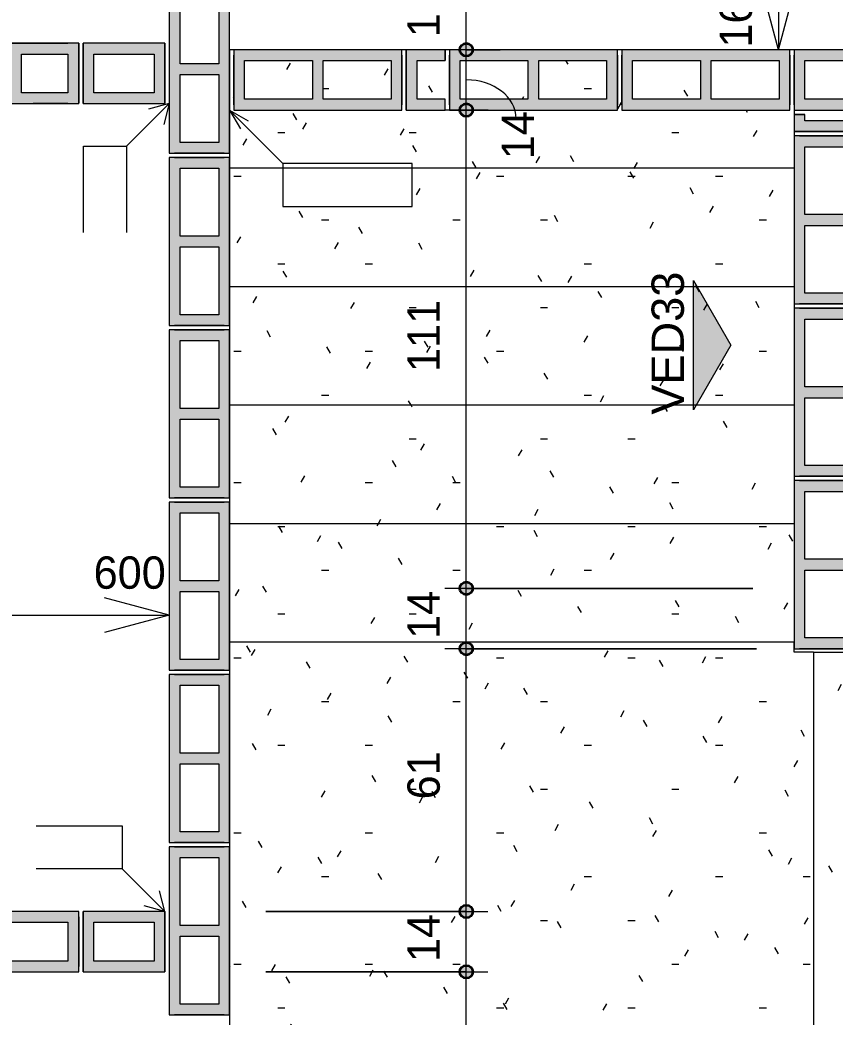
# Model space of a CAD drawing. Header units: centimetres. Extents: x 170 to 13828, y -2277 to 8860.
# Drawn here: x 12482.5 to 12671.6, y -520.3 to -288.8 of the extents above; entities that cross this region are included whole.
import ezdxf

# ---------------------------------------------------------------- set-up
doc = ezdxf.new("R2010")
doc.units = ezdxf.units.CM
doc.linetypes.add('Projeção', pattern=[0.396875, 0.238125, -0.15875])
for name, color, linetype, lineweight, true_color in [('A-ANNO-DIMS-1', 1, 'Continuous', 9, 0xff0000), ('A-DETL-1', 1, 'Continuous', 9, 0xff0000), ('G-ANNO-SYMB-1', 251, 'Continuous', 9, 0x646464), ('S-BEAM-3', 9, 'Continuous', 9, 0xc0c0c0), ('S-BEAM-5', 6, 'Continuous', 9, 0xff00ff), ('S-BEAM-8', 142, 'Continuous', 9, 0x0080c0), ('S-BEAM-9', 1, 'Continuous', 9, 0xff0000)]:
    doc.layers.add(name, color=color, linetype=linetype, lineweight=lineweight, true_color=true_color)
for name, color, linetype, lineweight in [('A-ANNO-DIMS-50', 7, 'Continuous', 9), ('A-DETL-GENF', 7, 'Continuous', 9), ('A-DETL-THIN', 7, 'Continuous', 9), ('G-ANNO-SYMB', 7, 'Continuous', 9), ('S-BEAM', 7, 'Continuous', 9), ('S-BEAM-2', 7, 'Continuous', 13), ('S-STRS', 7, 'Continuous', 9), ('S-STRS-1', 7, 'Projeção', 9)]:
    doc.layers.add(name, color=color, linetype=linetype, lineweight=lineweight)
doc.styles.add('Arial_2', font='arial.ttf', dxfattribs={"height": 7.5})
doc.styles.add('Bahnschrift_13', font='', dxfattribs={"height": 7.5})
doc.styles.get('Bahnschrift_13').set_extended_font_data('Bahnschrift')
doc.dimstyles.new('COTA_ACUMULADA', dxfattribs={"dimscale": 30.48, "dimtxt": 8.33133, "dimasz": 0.049213, "dimexe": 0, "dimexo": 0.0625, "dimgap": 0.131234, "dimtad": 0, "dimjust": 2, "dimdec": 0, "dimzin": 0, "dimdsep": 46, "dimtxsty": 'Bahnschrift_13', "dimblk1": 'NONE', "dimblk2": 'OPEN30', "dimsah": 1, "dimcen": 0.09, "dimse1": 1, "dimsd1": 1, "dimazin": 0, "dimtfac": 1, "dimtdec": 4, "dimtix": 1, "dimtmove": 2, "dimatfit": 3, "dimfxl": 0, "dimfxlon": 1, "dimtvp": 1, "dimtolj": 1, "dimtzin": 0, "dimarcsym": 2})
doc.dimstyles.new('COTA_LINEAR', dxfattribs={"dimscale": 30.48, "dimtxt": 8.33133, "dimasz": 0.393701, "dimexe": 0.164042, "dimexo": 0.328084, "dimgap": 0.131234, "dimtad": 1, "dimdec": 0, "dimzin": 0, "dimdsep": 46, "dimtxsty": 'Bahnschrift_13', "dimblk1": 'DOTSMALL', "dimblk2": 'DOTSMALL', "dimsah": 1, "dimcen": 0.09, "dimdle": 0.164042, "dimazin": 0, "dimtfac": 1, "dimtdec": 4, "dimtix": 1, "dimtmove": 0, "dimatfit": 3, "dimfxl": 1, "dimtvp": 1, "dimtolj": 1, "dimtzin": 0, "dimarcsym": 2})
doc.dimstyles.new('COTA_LINEAR_2', dxfattribs={"dimscale": 30.48, "dimtxt": 8.33133, "dimasz": 0.393701, "dimexe": 0.164042, "dimexo": 0.328084, "dimgap": 0.131234, "dimtad": 1, "dimdec": 0, "dimzin": 0, "dimdsep": 46, "dimtxsty": 'Bahnschrift_13', "dimblk1": 'DOTSMALL', "dimblk2": 'DOTSMALL', "dimsah": 1, "dimcen": 0.09, "dimdle": 0.164042, "dimazin": 0, "dimtfac": 1, "dimtdec": 4, "dimtix": 1, "dimtmove": 1, "dimatfit": 3, "dimfxl": 1, "dimtvp": 1, "dimtolj": 1, "dimtzin": 0, "dimarcsym": 2})
pattern_1 = [(0, (12430.514, 0), (40.64, 10.16), [1.676, -28.804, 1.676, -28.804, -162.56]), (0, (12430.514, 0), (40.64, 10.16), [-60.96, 1.676, -59.284, 1.676, -28.804, -71.12]), (0, (12430.514, 0), (40.64, 10.16), [-152.4, 1.676, -18.644, 1.676, -49.124]), (120, (12445.754, 5.08), (-29.11882, 30.11527), [1.676, -28.804, 1.676, -28.804, -162.56]), (120, (12445.754, 5.08), (-29.11882, 30.11527), [-60.96, 1.676, -59.284, 1.676, -28.804, -71.12]), (120, (12445.754, 5.08), (-29.11882, 30.11527), [-152.4, 1.676, -18.644, 1.676, -49.124]), (240, (12450.834, 25.4), (-11.52118, -40.27527), [1.676, -28.804, 1.676, -28.804, -162.56]), (240, (12450.834, 25.4), (-11.52118, -40.27527), [-60.96, 1.676, -59.284, 1.676, -28.804, -71.12]), (240, (12450.834, 25.4), (-11.52118, -40.27527), [-152.4, 1.676, -18.644, 1.676, -49.124])]

# ---------------------------------------------------------------- blocks, each defined once
blk = doc.blocks.new('LEONE - BLOCO VEDAÇÃO 14X39X19 - LEONE - BLOCO VEDAÇÃO 14X39X19-2827593-COBERTURA - MODULAÇÃO 2ª FIADA')
at = {"layer": 'S-BEAM-5'}
h = blk.add_hatch(color=256, dxfattribs=at)
h.paths.add_polyline_path([(-19.5, 0), (-19.5, -7), (19.5, -7), (19.5, 7), (-19.5, 7), (-19.5, 4.5)])
h.paths.add_polyline_path([(-17, 4.5), (-1.25, 4.5), (-1.25, -4.5), (-17, -4.5)])
h.paths.add_polyline_path([(1.25, -4.5), (1.25, 4.5), (17, 4.5), (17, -4.5), (4.5, -4.5)])
at = {"layer": 'A-DETL-GENF'}
for p, q in [((19.5, 7), (-19.5, 7)), ((-19.5, 7), (-19.5, 0)), ((19.5, 0), (19.5, 7)), ((-17, -4.5), (-17, 4.5)), ((-17, 4.5), (-1.25, 4.5)), ((-1.25, 4.5), (-1.25, -4.5)), ((1.25, -4.5), (1.25, 4.5)), ((1.25, 4.5), (17, 4.5)), ((17, 4.5), (17, -4.5)), ((-19.5, 0), (-19.5, -7)), ((19.5, -7), (19.5, 0)), ((-1.25, -4.5), (-17, -4.5)), ((17, -4.5), (1.25, -4.5)), ((-19.5, -7), (19.5, -7))]:
    blk.add_line(p, q, dxfattribs=at)
at = {"layer": 'S-BEAM-2'}
for p, q in [((-19.5, 7), (-19.5, -7)), ((19.5, 7), (-19.5, 7)), ((-19.5, 7), (-19.5, -7)), ((19.5, -7), (19.5, 7)), ((19.5, -7), (19.5, 7)), ((-19.5, -5.75), (-19.5, 5.75)), ((19.5, 5.75), (19.5, -5.75)), ((-19.5, -7), (19.5, -7))]:
    blk.add_line(p, q, dxfattribs=at)
at = {"layer": 'S-BEAM-3'}
for p, q in [((-17, 4.5), (-1.25, 4.5)), ((-17, -4.5), (-17, 4.5)), ((-1.25, 4.5), (-1.25, -4.5)), ((1.25, 4.5), (17, 4.5)), ((1.25, -4.5), (1.25, 4.5)), ((17, 4.5), (17, -4.5)), ((-1.25, -4.5), (-17, -4.5)), ((17, -4.5), (1.25, -4.5))]:
    blk.add_line(p, q, dxfattribs=at)
blk = doc.blocks.new('LEONE - BLOCO VEDAÇÃO 14x04x19 - LEONE - BLOCO VEDAÇÃO 14x04x19-2838453-COBERTURA - MODULAÇÃO 2ª FIADA')
at = {"layer": 'S-BEAM-5'}
blk.add_hatch(color=256, dxfattribs=at).paths.add_polyline_path([(-2.5, 7), (-2.5, -7), (1.5, -7), (1.5, -4.5), (0, -4.5), (0, 4.5), (1.5, 4.5), (1.5, 7), (0, 7)])
at = {"layer": 'A-DETL-GENF'}
for p, q in [((1.5, 7), (-2.5, 7)), ((-2.5, 7), (-2.5, 0)), ((1.5, 4.5), (1.5, 7)), ((0, 4.5), (1.5, 4.5)), ((0, -4.5), (0, 4.5)), ((-2.5, 0), (-2.5, -7)), ((1.5, -4.5), (0, -4.5)), ((1.5, -7), (1.5, -4.5)), ((-2.5, -7), (1.5, -7))]:
    blk.add_line(p, q, dxfattribs=at)
at = {"layer": 'S-BEAM-2'}
for p, q in [((1.5, 7), (-2.5, 7)), ((-2.5, -7), (-2.5, 7)), ((1.5, 7), (1.5, 4.5)), ((1.5, -7), (1.5, -4.5)), ((-2.5, -7), (1.5, -7))]:
    blk.add_line(p, q, dxfattribs=at)
at = {"layer": 'S-BEAM-3'}
for p, q in [((0, -4.5), (0, 4.5)), ((0, 4.5), (1.5, 4.5)), ((1.5, -4.5), (0, -4.5))]:
    blk.add_line(p, q, dxfattribs=at)
blk = doc.blocks.new('LEONE - BLOCO 14X39X1 - LEONE - BLOCO 14X39X19-2886981-COBERTURA - MODULAÇÃO 2ª FIADA')
at = {"layer": 'S-BEAM-3'}
h = blk.add_hatch(color=256, dxfattribs=at)
h.paths.add_polyline_path([(-3.78, -7), (19.5, -7), (19.5, 7), (-19.5, 7), (-19.5, -7)])
h.paths.add_polyline_path([(-3.78, -4.5), (-17, -4.5), (-17, 4.5), (-1.25, 4.5), (-1.25, -4.5)])
h.paths.add_polyline_path([(1.25, -4.5), (1.25, 4.5), (17, 4.5), (17, -4.5)])
at = {"layer": 'A-DETL-GENF'}
for p, q in [((19.5, 7), (-19.5, 7)), ((-19.5, 7), (-19.5, 0)), ((19.5, 0), (19.5, 7)), ((-17, -4.5), (-17, 4.5)), ((-17, 4.5), (-1.25, 4.5)), ((-1.25, 4.5), (-1.25, -4.5)), ((1.25, -4.5), (1.25, 4.5)), ((1.25, 4.5), (17, 4.5)), ((17, 4.5), (17, -4.5)), ((-19.5, 0), (-19.5, -7)), ((19.5, -7), (19.5, 0)), ((-1.25, -4.5), (-17, -4.5)), ((17, -4.5), (1.25, -4.5)), ((-19.5, -7), (19.5, -7))]:
    blk.add_line(p, q, dxfattribs=at)
at = {"layer": 'S-BEAM-2'}
for p, q in [((-19.5, 7), (-19.5, -7)), ((19.5, 7), (-19.5, 7)), ((19.5, -7), (19.5, 7)), ((19.5, -7), (19.5, 7)), ((-19.5, 5.75), (-19.5, -5.75)), ((-19.5, -5.75), (-19.5, 5.75)), ((19.5, 5.75), (19.5, -5.75)), ((-19.5, -7), (19.5, -7))]:
    blk.add_line(p, q, dxfattribs=at)
at = {"layer": 'S-BEAM-3'}
for p, q in [((-17, 4.5), (-1.25, 4.5)), ((-17, -4.5), (-17, 4.5)), ((-1.25, 4.5), (-1.25, -4.5)), ((1.25, 4.5), (17, 4.5)), ((1.25, -4.5), (1.25, 4.5)), ((17, 4.5), (17, -4.5)), ((-1.25, -4.5), (-17, -4.5)), ((17, -4.5), (1.25, -4.5))]:
    blk.add_line(p, q, dxfattribs=at)
blk = doc.blocks.new('LEONE - BLOCO 14X39X1 - LEONE - BLOCO 14X39X19-V2-COBERTURA - MODULAÇÃO 2ª FIADA')
at = {"layer": 'S-BEAM-3'}
h = blk.add_hatch(color=256, dxfattribs=at)
h.paths.add_polyline_path([(-19.5, 7), (-19.5, -7), (19.5, -7), (19.5, 7), (-10.5, 7)])
h.paths.add_polyline_path([(-17, -4.5), (-17, 4.5), (-1.25, 4.5), (-1.25, -4.5), (-10.5, -4.5)])
h.paths.add_polyline_path([(1.25, 4.16), (1.25, 4.5), (17, 4.5), (17, -4.5), (1.25, -4.5), (1.25, -4.16)])
at = {"layer": 'A-DETL-GENF'}
for p, q in [((19.5, 7), (-19.5, 7)), ((-19.5, 7), (-19.5, 0)), ((19.5, 0), (19.5, 7)), ((-17, -4.5), (-17, 4.5)), ((-17, 4.5), (-1.25, 4.5)), ((-1.25, 4.5), (-1.25, -4.5)), ((1.25, -4.5), (1.25, 4.5)), ((1.25, 4.5), (17, 4.5)), ((17, 4.5), (17, -4.5)), ((-19.5, 0), (-19.5, -7)), ((19.5, -7), (19.5, 0)), ((-1.25, -4.5), (-17, -4.5)), ((17, -4.5), (1.25, -4.5)), ((-19.5, -7), (19.5, -7))]:
    blk.add_line(p, q, dxfattribs=at)
at = {"layer": 'S-BEAM-2'}
for p, q in [((-19.5, 7), (-19.5, -7)), ((19.5, 7), (-19.5, 7)), ((19.5, -7), (19.5, 7)), ((19.5, -7), (19.5, 7)), ((-19.5, 5.75), (-19.5, -5.75)), ((-19.5, -5.75), (-19.5, 5.75)), ((19.5, 5.75), (19.5, -5.75)), ((-19.5, -7), (19.5, -7))]:
    blk.add_line(p, q, dxfattribs=at)
at = {"layer": 'S-BEAM-3'}
for p, q in [((-17, 4.5), (-1.25, 4.5)), ((-17, -4.5), (-17, 4.5)), ((-1.25, 4.5), (-1.25, -4.5)), ((1.25, 4.5), (17, 4.5)), ((1.25, -4.5), (1.25, 4.5)), ((17, 4.5), (17, -4.5)), ((-1.25, -4.5), (-17, -4.5)), ((17, -4.5), (1.25, -4.5))]:
    blk.add_line(p, q, dxfattribs=at)
blk = doc.blocks.new('LEONE - BLOCO 14X39X1 - LEONE - BLOCO 14X39X19-V1-COBERTURA - MODULAÇÃO 2ª FIADA')
at = {"layer": 'S-BEAM-3'}
h = blk.add_hatch(color=256, dxfattribs=at)
h.paths.add_polyline_path([(-19.5, -7), (19.5, -7), (19.5, 7), (-19.5, 7), (-19.5, -4.5)])
h.paths.add_polyline_path([(1.25, -4.5), (1.25, 4.5), (17, 4.5), (17, -4.5)])
h.paths.add_polyline_path([(-1.25, -4.5), (-17, -4.5), (-17, 4.5), (-1.25, 4.5), (-1.25, -4.16)])
at = {"layer": 'A-DETL-GENF'}
for p, q in [((19.5, 7), (-19.5, 7)), ((-19.5, 7), (-19.5, 0)), ((19.5, 0), (19.5, 7)), ((-17, -4.5), (-17, 4.5)), ((-17, 4.5), (-1.25, 4.5)), ((-1.25, 4.5), (-1.25, -4.5)), ((1.25, -4.5), (1.25, 4.5)), ((1.25, 4.5), (17, 4.5)), ((17, 4.5), (17, -4.5)), ((-19.5, 0), (-19.5, -7)), ((19.5, -7), (19.5, 0)), ((-1.25, -4.5), (-17, -4.5)), ((17, -4.5), (1.25, -4.5)), ((-19.5, -7), (19.5, -7))]:
    blk.add_line(p, q, dxfattribs=at)
at = {"layer": 'S-BEAM-2'}
for p, q in [((-19.5, 7), (-19.5, -7)), ((19.5, 7), (-19.5, 7)), ((19.5, -7), (19.5, 7)), ((19.5, -7), (19.5, 7)), ((-19.5, 5.75), (-19.5, -5.75)), ((-19.5, -5.75), (-19.5, 5.75)), ((19.5, 5.75), (19.5, -5.75)), ((-19.5, -7), (19.5, -7))]:
    blk.add_line(p, q, dxfattribs=at)
at = {"layer": 'S-BEAM-3'}
for p, q in [((-17, 4.5), (-1.25, 4.5)), ((-17, -4.5), (-17, 4.5)), ((-1.25, 4.5), (-1.25, -4.5)), ((1.25, 4.5), (17, 4.5)), ((1.25, -4.5), (1.25, 4.5)), ((17, 4.5), (17, -4.5)), ((-1.25, -4.5), (-17, -4.5)), ((17, -4.5), (1.25, -4.5))]:
    blk.add_line(p, q, dxfattribs=at)
blk = doc.blocks.new('LEONE - BLOCO 14x19x19 - LEONE - BLOCO 14x19x19-537608-COBERTURA - MODULAÇÃO 2ª FIADA')
at = {"layer": 'S-BEAM-9'}
h = blk.add_hatch(color=256, dxfattribs=at)
h.paths.add_polyline_path([(0, -7), (9.5, -7), (9.5, 7), (-9.5, 7), (-9.5, -7), (-7, -7)])
h.paths.add_polyline_path([(7, -4.5), (-7, -4.5), (-7, 4.5), (7, 4.5), (7, -2.54)])
at = {"layer": 'A-DETL-GENF'}
for p, q in [((-9.5, 7), (-9.5, 0)), ((0, 7), (-9.5, 7)), ((9.5, 7), (0, 7)), ((9.5, 0), (9.5, 7)), ((-7, -4.5), (-7, 4.5)), ((-7, 4.5), (7, 4.5)), ((7, 4.5), (7, -4.5)), ((-9.5, 0), (-9.5, -7)), ((9.5, -7), (9.5, 0)), ((7, -4.5), (-7, -4.5)), ((-9.5, -7), (0, -7)), ((0, -7), (9.5, -7))]:
    blk.add_line(p, q, dxfattribs=at)
at = {"layer": 'S-BEAM-2'}
for p, q in [((9.5, 7), (-9.5, 7)), ((-9.5, 7), (-9.5, -7)), ((-9.5, -7), (-9.5, 7)), ((9.5, -7), (9.5, 7)), ((9.5, 7), (9.5, -7)), ((-9.5, 5.75), (-9.5, -5.75)), ((-9.5, -5.75), (-9.5, 5.75)), ((9.5, -5.75), (9.5, 5.75)), ((9.5, 5.75), (9.5, -5.75)), ((-9.5, -7), (9.5, -7))]:
    blk.add_line(p, q, dxfattribs=at)
at = {"layer": 'S-BEAM-3'}
for p, q in [((-7, 4.5), (7, 4.5)), ((-7, -4.5), (-7, 4.5)), ((7, 4.5), (7, -4.5)), ((7, -4.5), (-7, -4.5))]:
    blk.add_line(p, q, dxfattribs=at)
blk = doc.blocks.new('LEONE - BLOCO VEDAÇÃO 14X39X19 - LEONE - BLOCO VEDAÇÃO 14X39X19-V7-COBERTURA - MODULAÇÃO 2ª FIADA')
at = {"layer": 'S-BEAM-5'}
h = blk.add_hatch(color=256, dxfattribs=at)
h.paths.add_polyline_path([(19.5, -7), (19.5, 7), (-19.5, 7), (-19.5, -7), (-0.77, -7)])
h.paths.add_polyline_path([(17, -4.5), (1.25, -4.5), (1.25, 4.5), (17, 4.5), (17, 2)])
h.paths.add_polyline_path([(-17, -4.5), (-17, 4.5), (-1.25, 4.5), (-1.25, -4.5)])
at = {"layer": 'A-DETL-GENF'}
for p, q in [((19.5, 7), (-19.5, 7)), ((-19.5, 7), (-19.5, 0)), ((19.5, 0), (19.5, 7)), ((-17, -4.5), (-17, 4.5)), ((-17, 4.5), (-1.25, 4.5)), ((-1.25, 4.5), (-1.25, -4.5)), ((1.25, -4.5), (1.25, 4.5)), ((1.25, 4.5), (17, 4.5)), ((17, 4.5), (17, -4.5)), ((-19.5, 0), (-19.5, -7)), ((19.5, -7), (19.5, 0)), ((-1.25, -4.5), (-17, -4.5)), ((17, -4.5), (1.25, -4.5)), ((-19.5, -7), (19.5, -7))]:
    blk.add_line(p, q, dxfattribs=at)
at = {"layer": 'S-BEAM-2'}
for p, q in [((-19.5, 7), (-19.5, -7)), ((19.5, 7), (-19.5, 7)), ((-19.5, 7), (-19.5, -7)), ((19.5, -7), (19.5, 7)), ((19.5, -7), (19.5, 7)), ((-19.5, -5.75), (-19.5, 5.75)), ((19.5, 5.75), (19.5, -5.75)), ((-19.5, -7), (19.5, -7))]:
    blk.add_line(p, q, dxfattribs=at)
at = {"layer": 'S-BEAM-3'}
for p, q in [((-17, 4.5), (-1.25, 4.5)), ((-17, -4.5), (-17, 4.5)), ((-1.25, 4.5), (-1.25, -4.5)), ((1.25, 4.5), (17, 4.5)), ((1.25, -4.5), (1.25, 4.5)), ((17, 4.5), (17, -4.5)), ((-1.25, -4.5), (-17, -4.5)), ((17, -4.5), (1.25, -4.5))]:
    blk.add_line(p, q, dxfattribs=at)
blk = doc.blocks.new('LEONE - BLOCO 14x34x19 - LEONE - BLOCO 14x34x19-V3-COBERTURA - MODULAÇÃO 2ª FIADA')
at = {"layer": 'S-BEAM-8'}
h = blk.add_hatch(color=256, dxfattribs=at)
h.paths.add_polyline_path([(-14.5, -1.5205), (-14.5, -7), (19.5, -7), (19.5, 7), (-14.5, 7), (-14.5, 0)])
h.paths.add_polyline_path([(-12, -4.5), (-12, 4.5), (-1.25, 4.5), (-1.25, -4.5)])
h.paths.add_polyline_path([(1.25, -4.5), (1.25, 4.5), (17, 4.5), (17, -4.5), (2.5, -4.5)])
at = {"layer": 'A-DETL-GENF'}
for p, q in [((-14.5, 7), (-14.5, 0)), ((2.5, 7), (-14.5, 7)), ((19.5, 7), (2.5, 7)), ((19.5, 0), (19.5, 7)), ((-12, -4.5), (-12, 4.5)), ((-12, 4.5), (-1.25, 4.5)), ((-1.25, 4.5), (-1.25, -4.5)), ((1.25, 4.5), (17, 4.5)), ((1.25, -4.5), (1.25, 4.5)), ((17, 4.5), (17, -4.5)), ((-14.5, 0), (-14.5, -7)), ((19.5, -7), (19.5, 0)), ((-1.25, -4.5), (-12, -4.5)), ((17, -4.5), (1.25, -4.5)), ((-14.5, -7), (2.5, -7)), ((2.5, -7), (19.5, -7))]:
    blk.add_line(p, q, dxfattribs=at)
at = {"layer": 'S-BEAM-2'}
for p, q in [((-14.5, 7), (-14.5, -7)), ((19.5, 7), (-14.5, 7)), ((-14.5, 7), (-14.5, -7)), ((-12, 7), (-3.9375, 7)), ((-12, 7), (-3.9375, 7)), ((17, 7), (-12, 7)), ((19.5, -7), (19.5, 7)), ((19.5, 7), (19.5, -7)), ((19.5, -7), (19.5, 7)), ((-14.5, -7), (-14.5, 6.8804)), ((-14.5, 5.75), (-14.5, -5.75)), ((-14.5, -5.75), (-14.5, 5.75)), ((19.5, -5.75), (19.5, 5.75)), ((19.5, 5.75), (19.5, -5.75)), ((-14.5, -7), (19.5, -7)), ((-12, -7), (-3.9375, -7)), ((-12, -7), (-3.9375, -7)), ((17, -7), (-12, -7))]:
    blk.add_line(p, q, dxfattribs=at)
at = {"layer": 'S-BEAM-3'}
for p, q in [((-12, 4.5), (-1.25, 4.5)), ((-12, -4.5), (-12, 4.5)), ((-1.25, 4.5), (-1.25, -4.5)), ((1.25, 4.5), (17, 4.5)), ((1.25, -4.5), (1.25, 4.5)), ((17, 4.5), (17, -4.5)), ((-1.25, -4.5), (-12, -4.5)), ((17, -4.5), (1.25, -4.5))]:
    blk.add_line(p, q, dxfattribs=at)
blk = doc.blocks.new('LEONE - BLOCO VEDAÇÃO 14x09x19 - LEONE - BLOCO VEDAÇÃO 14x09x19-2835388-COBERTURA - MODULAÇÃO 2ª FIADA')
at = {"layer": 'S-BEAM-5'}
blk.add_hatch(color=256, dxfattribs=at).paths.add_polyline_path([(-2, -7), (4.5, -7), (4.5, -4.5), (-2, -4.5), (-2, 4.5), (4.5, 4.5), (4.5, 7), (-4.5, 7), (-4.5, -7)])
at = {"layer": 'A-DETL-GENF'}
for p, q in [((-4.5, 7), (-4.5, 0)), ((0, 7), (-4.5, 7)), ((4.5, 7), (0, 7)), ((4.5, 4.5), (4.5, 7)), ((-2, -4.5), (-2, 4.5)), ((-2, 4.5), (4.5, 4.5)), ((-4.5, 0), (-4.5, -7)), ((4.5, -4.5), (-2, -4.5)), ((4.5, -7), (4.5, -4.5)), ((-4.5, -7), (0, -7)), ((0, -7), (4.5, -7))]:
    blk.add_line(p, q, dxfattribs=at)
at = {"layer": 'S-BEAM-2'}
for p, q in [((4.5, 7), (-4.5, 7)), ((-4.5, 7), (-4.5, -7)), ((-4.5, -7), (-4.5, 7)), ((4.5, 7), (4.5, 4.5)), ((-4.5, 5.75), (-4.5, -5.75)), ((-4.5, -5.75), (-4.5, 5.75)), ((4.5, -7), (4.5, -4.5)), ((-4.5, -7), (4.5, -7))]:
    blk.add_line(p, q, dxfattribs=at)
at = {"layer": 'S-BEAM-3'}
for p, q in [((-2, 4.5), (4.5, 4.5)), ((-2, -4.5), (-2, 4.5)), ((4.5, -4.5), (-2, -4.5))]:
    blk.add_line(p, q, dxfattribs=at)
blk = doc.blocks.new('Elevação - Número de detalhe-3354112-COBERTURA - MODULAÇÃO 2ª FIADA')
at = {"layer": 'G-ANNO-SYMB-1'}
blk.add_hatch(color=256, dxfattribs=at).paths.add_polyline_path([(0.3, 0), (-0.3, 0), (0, 0.1732)])
at = {"layer": 'G-ANNO-SYMB'}
for p, q in [((0, 0.1732), (-0.3, 0)), ((0.3, 0), (0, 0.1732)), ((-0.3, 0), (0.3, 0))]:
    blk.add_line(p, q, dxfattribs=at)
blk = doc.blocks.new('DIMBLOCK62-COBERTURA - MODULAÇÃO 2ª FIADA')
at = {"layer": 'A-ANNO-DIMS-50', "lineweight": 35, "true_color": 0xff0000}
h = blk.add_hatch(color=1, dxfattribs=at)
edge = h.paths.add_edge_path()
edge.add_arc((12586.06, -509.76), 1.5, 0, 360)
h = blk.add_hatch(color=1, dxfattribs=at)
edge = h.paths.add_edge_path()
edge.add_arc((12586.06, -560.76), 1.5, 0, 360)
at = {"layer": 'A-ANNO-DIMS-50', "color": 1, "true_color": 0xff0000}
for p, q in [((12539.58, -509.76), (12591.06, -509.76)), ((12586.06, -509.76), (12539.58, -509.76)), ((12586.06, -565.76), (12586.06, -509.76)), ((12593.94, -560.76), (12581.06, -560.76)), ((12586.06, -560.76), (12593.94, -560.76))]:
    blk.add_line(p, q, dxfattribs=at)
at = {"layer": 'A-ANNO-DIMS-50', "color": 1, "lineweight": 35, "true_color": 0xff0000}
for centre in [(12586.06, -509.76), (12586.06, -560.76)]:
    blk.add_circle(centre, 1.5, dxfattribs=at)
at = {"layer": 'A-ANNO-DIMS-50', "color": 0, "insert": (12572.41, -539.86), "char_height": 7.5, "width": 11.0579, "attachment_point": 1, "rotation": 90, "line_spacing_factor": 1.009858, "style": 'Bahnschrift_13'}
blk.add_mtext('51', dxfattribs=at)
blk = doc.blocks.new('_DotSmall')
at = {"color": 0, "linetype": 'ByBlock', "const_width": 0.5}
blk.add_lwpolyline([(-0.0625, 0, 1), (0.0625, 0, 1)], format="xyb", close=True, dxfattribs=at)
blk = doc.blocks.new('DIMBLOCK63-COBERTURA - MODULAÇÃO 2ª FIADA')
at = {"layer": 'A-ANNO-DIMS-50', "lineweight": 35, "true_color": 0xff0000}
h = blk.add_hatch(color=1, dxfattribs=at)
edge = h.paths.add_edge_path()
edge.add_arc((12586.06, -495.76), 1.5, 0, 360)
h = blk.add_hatch(color=1, dxfattribs=at)
edge = h.paths.add_edge_path()
edge.add_arc((12586.06, -509.76), 1.5, 0, 360)
at = {"layer": 'A-ANNO-DIMS-50', "color": 1, "true_color": 0xff0000}
for p, q in [((12539.58, -495.76), (12591.06, -495.76)), ((12586.06, -495.76), (12539.58, -495.76)), ((12586.06, -509.76), (12586.06, -495.76)), ((12539.58, -509.76), (12591.06, -509.76)), ((12586.06, -509.76), (12539.58, -509.76))]:
    blk.add_line(p, q, dxfattribs=at)
at = {"layer": 'A-ANNO-DIMS-50', "color": 1, "lineweight": 35, "true_color": 0xff0000}
for centre in [(12586.06, -495.76), (12586.06, -509.76)]:
    blk.add_circle(centre, 1.5, dxfattribs=at)
at = {"layer": 'A-ANNO-DIMS-50', "color": 0, "insert": (12572.41, -507.49), "char_height": 7.5, "width": 11.3609, "attachment_point": 1, "rotation": 90, "line_spacing_factor": 1.009858, "style": 'Bahnschrift_13'}
blk.add_mtext('14', dxfattribs=at)
blk = doc.blocks.new('DIMBLOCK64-COBERTURA - MODULAÇÃO 2ª FIADA')
at = {"layer": 'A-ANNO-DIMS-50', "lineweight": 35, "true_color": 0xff0000}
h = blk.add_hatch(color=1, dxfattribs=at)
edge = h.paths.add_edge_path()
edge.add_arc((12586.06, -434.76), 1.5, 0, 360)
h = blk.add_hatch(color=1, dxfattribs=at)
edge = h.paths.add_edge_path()
edge.add_arc((12586.06, -495.76), 1.5, 0, 360)
at = {"layer": 'A-ANNO-DIMS-50', "color": 1, "true_color": 0xff0000}
for p, q in [((12653.39, -434.76), (12581.06, -434.76)), ((12586.06, -495.76), (12586.06, -434.76)), ((12586.06, -434.76), (12653.39, -434.76)), ((12539.58, -495.76), (12591.06, -495.76)), ((12586.06, -495.76), (12539.58, -495.76))]:
    blk.add_line(p, q, dxfattribs=at)
at = {"layer": 'A-ANNO-DIMS-50', "color": 1, "lineweight": 35, "true_color": 0xff0000}
for centre in [(12586.06, -434.76), (12586.06, -495.76)]:
    blk.add_circle(centre, 1.5, dxfattribs=at)
at = {"layer": 'A-ANNO-DIMS-50', "color": 0, "insert": (12572.41, -469.74), "char_height": 7.5, "width": 10.755, "attachment_point": 1, "rotation": 90, "line_spacing_factor": 1.009858, "style": 'Bahnschrift_13'}
blk.add_mtext('61', dxfattribs=at)
blk = doc.blocks.new('DIMBLOCK65-COBERTURA - MODULAÇÃO 2ª FIADA')
at = {"layer": 'A-ANNO-DIMS-50', "lineweight": 35, "true_color": 0xff0000}
h = blk.add_hatch(color=1, dxfattribs=at)
edge = h.paths.add_edge_path()
edge.add_arc((12586.06, -420.76), 1.5, 0, 360)
h = blk.add_hatch(color=1, dxfattribs=at)
edge = h.paths.add_edge_path()
edge.add_arc((12586.06, -434.76), 1.5, 0, 360)
at = {"layer": 'A-ANNO-DIMS-50', "color": 1, "true_color": 0xff0000}
for p, q in [((12652.54, -420.76), (12581.06, -420.76)), ((12586.06, -434.76), (12586.06, -420.76)), ((12586.06, -420.76), (12652.54, -420.76)), ((12653.39, -434.76), (12581.06, -434.76)), ((12586.06, -434.76), (12653.39, -434.76))]:
    blk.add_line(p, q, dxfattribs=at)
at = {"layer": 'A-ANNO-DIMS-50', "color": 1, "lineweight": 35, "true_color": 0xff0000}
for centre in [(12586.06, -420.76), (12586.06, -434.76)]:
    blk.add_circle(centre, 1.5, dxfattribs=at)
at = {"layer": 'A-ANNO-DIMS-50', "color": 0, "insert": (12572.41, -432.49), "char_height": 7.5, "width": 11.3609, "attachment_point": 1, "rotation": 90, "line_spacing_factor": 1.009858, "style": 'Bahnschrift_13'}
blk.add_mtext('14', dxfattribs=at)
blk = doc.blocks.new('DIMBLOCK66-COBERTURA - MODULAÇÃO 2ª FIADA')
at = {"layer": 'A-ANNO-DIMS-50', "lineweight": 35, "true_color": 0xff0000}
h = blk.add_hatch(color=1, dxfattribs=at)
edge = h.paths.add_edge_path()
edge.add_arc((12586.06, -309.76), 1.5, 0, 360)
h = blk.add_hatch(color=1, dxfattribs=at)
edge = h.paths.add_edge_path()
edge.add_arc((12586.06, -420.76), 1.5, 0, 360)
at = {"layer": 'A-ANNO-DIMS-50', "color": 1, "true_color": 0xff0000}
for p, q in [((12591.14, -309.76), (12581.06, -309.76)), ((12586.06, -420.76), (12586.06, -309.76)), ((12586.06, -309.76), (12591.14, -309.76)), ((12652.54, -420.76), (12581.06, -420.76)), ((12586.06, -420.76), (12652.54, -420.76))]:
    blk.add_line(p, q, dxfattribs=at)
at = {"layer": 'A-ANNO-DIMS-50', "color": 1, "lineweight": 35, "true_color": 0xff0000}
for centre in [(12586.06, -309.76), (12586.06, -420.76)]:
    blk.add_circle(centre, 1.5, dxfattribs=at)
at = {"layer": 'A-ANNO-DIMS-50', "color": 0, "insert": (12572.41, -370.56), "char_height": 7.5, "width": 12.7242, "attachment_point": 1, "rotation": 90, "line_spacing_factor": 1.009858, "style": 'Bahnschrift_13'}
blk.add_mtext('111', dxfattribs=at)
blk = doc.blocks.new('DIMBLOCK67-COBERTURA - MODULAÇÃO 2ª FIADA')
at = {"layer": 'A-ANNO-DIMS-50', "lineweight": 35, "true_color": 0xff0000}
h = blk.add_hatch(color=1, dxfattribs=at)
edge = h.paths.add_edge_path()
edge.add_arc((12586.06, -295.76), 1.5, 0, 360)
h = blk.add_hatch(color=1, dxfattribs=at)
edge = h.paths.add_edge_path()
edge.add_arc((12586.06, -309.76), 1.5, 0, 360)
at = {"layer": 'A-ANNO-DIMS-50', "color": 1, "true_color": 0xff0000}
for p, q in [((12593.94, -295.76), (12581.06, -295.76)), ((12586.06, -309.76), (12586.06, -295.76)), ((12586.06, -295.76), (12593.94, -295.76)), ((12591.14, -309.76), (12581.06, -309.76)), ((12586.06, -309.76), (12591.14, -309.76))]:
    blk.add_line(p, q, dxfattribs=at)
at = {"layer": 'A-ANNO-DIMS-50', "color": 1, "lineweight": 35, "true_color": 0xff0000}
for centre in [(12586.06, -295.76), (12586.06, -309.76)]:
    blk.add_circle(centre, 1.5, dxfattribs=at)
at = {"layer": 'A-ANNO-DIMS-50', "color": 1, "true_color": 0xff0000}
blk.add_ellipse((12586.06, -311.71), major_axis=(-11.57, 0), ratio=0.774378, start_param=3.141593, end_param=4.712389, dxfattribs=at)
at = {"layer": 'A-ANNO-DIMS-50', "color": 0, "insert": (12594.29, -321.18), "char_height": 7.5, "width": 11.3609, "attachment_point": 1, "rotation": 90, "line_spacing_factor": 1.009858, "style": 'Bahnschrift_13'}
blk.add_mtext('14', dxfattribs=at)
blk = doc.blocks.new('DIMBLOCK68-COBERTURA - MODULAÇÃO 2ª FIADA')
at = {"layer": 'A-ANNO-DIMS-50', "lineweight": 35, "true_color": 0xff0000}
h = blk.add_hatch(color=1, dxfattribs=at)
edge = h.paths.add_edge_path()
edge.add_arc((12586.06, -280.76), 1.5, 0, 360)
h = blk.add_hatch(color=1, dxfattribs=at)
edge = h.paths.add_edge_path()
edge.add_arc((12586.06, -295.76), 1.5, 0, 360)
at = {"layer": 'A-ANNO-DIMS-50', "color": 1, "true_color": 0xff0000}
for p, q in [((12541.14, -280.76), (12591.06, -280.76)), ((12586.06, -280.76), (12541.14, -280.76)), ((12586.06, -295.76), (12586.06, -280.76)), ((12593.94, -295.76), (12581.06, -295.76)), ((12586.06, -295.76), (12593.94, -295.76))]:
    blk.add_line(p, q, dxfattribs=at)
at = {"layer": 'A-ANNO-DIMS-50', "color": 1, "lineweight": 35, "true_color": 0xff0000}
for centre in [(12586.06, -280.76), (12586.06, -295.76)]:
    blk.add_circle(centre, 1.5, dxfattribs=at)
at = {"layer": 'A-ANNO-DIMS-50', "color": 0, "insert": (12572.41, -292.86), "char_height": 7.5, "width": 11.0579, "attachment_point": 1, "rotation": 90, "line_spacing_factor": 1.009858, "style": 'Bahnschrift_13'}
blk.add_mtext('15', dxfattribs=at)
blk = doc.blocks.new('DIMBLOCK149-COBERTURA - MODULAÇÃO 2ª FIADA')
at = {"layer": 'A-ANNO-DIMS-50', "color": 1, "true_color": 0xff0000}
for p, q in [((12658.51, -245.76), (12658.51, -295.76)), ((12658.51, -295.76), (12654.49, -280.76)), ((12658.51, -295.76), (12662.53, -280.76)), ((12658.51, -295.76), (12658.51, -295.76)), ((12658.51, -295.76), (12658.51, -295.76))]:
    blk.add_line(p, q, dxfattribs=at)
at = {"layer": 'A-ANNO-DIMS-50', "color": 0, "insert": (12644.87, -295.26), "char_height": 7.5, "width": 17.2686, "attachment_point": 1, "rotation": 90, "line_spacing_factor": 1.009858, "style": 'Bahnschrift_13'}
blk.add_mtext('162', dxfattribs=at)
blk = doc.blocks.new('_None')
blk = doc.blocks.new('_Open30')
at = {"color": 0, "linetype": 'ByBlock', "lineweight": -2}
for p, q in [((-1, 0.27), (0, 0)), ((0, 0), (-1, -0.27)), ((0, 0), (-1, 0))]:
    blk.add_line(p, q, dxfattribs=at)
blk = doc.blocks.new('DIMBLOCK165-COBERTURA - MODULAÇÃO 2ª FIADA')
at = {"layer": 'A-ANNO-DIMS-50', "color": 1, "true_color": 0xff0000}
for p, q in [((12517.14, -427), (12502.14, -422.98)), ((12467.14, -427), (12517.14, -427)), ((12517.14, -427), (12502.14, -431.02)), ((12517.14, -427), (12517.14, -427)), ((12517.14, -427), (12517.14, -427))]:
    blk.add_line(p, q, dxfattribs=at)
at = {"layer": 'A-ANNO-DIMS-50', "color": 0, "insert": (12499.6, -413.35), "char_height": 7.5, "width": 20.4496, "attachment_point": 1, "line_spacing_factor": 1.009858, "style": 'Bahnschrift_13'}
blk.add_mtext('600', dxfattribs=at)

msp = doc.modelspace()

# ---------------------------------------------------------------- hatches: boundary and pattern name
at = {"layer": 'S-STRS'}
h = msp.add_hatch(dxfattribs=at)
h.set_pattern_fill('FP_5', color=256, style=0, pattern_type=2)
h.set_pattern_definition(pattern_1)
h.paths.add_polyline_path([(12531.14, -323.26), (12662.14, -323.26), (12662.14, -295.76), (12661.14, -295.76), (12661.14, -309.76), (12622.14, -309.76), (12622.14, -295.76), (12621.14, -295.76), (12621.14, -309.76), (12582.14, -309.76), (12582.14, -295.76), (12581.14, -295.76), (12581.14, -298.26), (12574.64, -298.26), (12574.64, -307.26), (12581.14, -307.26), (12581.14, -309.76), (12572.14, -309.76), (12572.14, -295.76), (12571.14, -295.76), (12571.14, -309.76), (12532.14, -309.76), (12532.14, -295.76), (12531.14, -295.76), (12531.14, -320.76)])
h.paths.add_polyline_path([(12624.64, -307.26), (12640.39, -307.26), (12640.39, -298.26), (12624.64, -298.26), (12624.64, -302.76)])
h.paths.add_polyline_path([(12584.64, -307.26), (12600.39, -307.26), (12600.39, -298.26), (12584.64, -298.26), (12584.64, -304.76)])
h.paths.add_polyline_path([(12642.89, -307.26), (12658.64, -307.26), (12658.64, -298.26), (12642.89, -298.26), (12642.89, -302.76)])
h.paths.add_polyline_path([(12552.89, -307.26), (12568.64, -307.26), (12568.64, -298.26), (12552.89, -298.26), (12552.89, -302.76)])
h.paths.add_polyline_path([(12618.64, -307.26), (12618.64, -298.26), (12602.89, -298.26), (12602.89, -307.26), (12609.64, -307.26)])
h.paths.add_polyline_path([(12539.92, -307.26), (12550.39, -307.26), (12550.39, -298.26), (12534.64, -298.26), (12534.64, -307.26)])
h = msp.add_hatch(dxfattribs=at)
h.set_pattern_fill('FP_5', color=256, style=0, pattern_type=2)
h.set_pattern_definition(pattern_1)
h.paths.add_polyline_path([(12662.14, -350.76), (12662.14, -323.26), (12531.14, -323.26), (12531.14, -350.76), (12633.89, -350.76)])
h = msp.add_hatch(dxfattribs=at)
h.set_pattern_fill('FP_5', color=256, style=0, pattern_type=2)
h.set_pattern_definition(pattern_1)
h.paths.add_polyline_path([(12539.92, -378.26), (12662.14, -378.26), (12662.14, -350.76), (12531.14, -350.76), (12531.14, -378.26)])
h = msp.add_hatch(dxfattribs=at)
h.set_pattern_fill('FP_6', color=256, style=0, pattern_type=2)
h.set_pattern_definition(pattern_1)
h.paths.add_polyline_path([(12539.92, -405.76), (12662.14, -405.76), (12662.14, -378.26), (12531.14, -378.26), (12531.14, -405.76)])
h = msp.add_hatch(dxfattribs=at)
h.set_pattern_fill('FP_6', color=256, style=0, pattern_type=2)
h.set_pattern_definition(pattern_1)
h.paths.add_polyline_path([(12662.14, -433.26), (12662.14, -405.76), (12531.14, -405.76), (12531.14, -433.26), (12539.92, -433.26)])
h = msp.add_hatch(dxfattribs=at)
h.set_pattern_fill('FP_5', color=256, style=0, pattern_type=2)
h.set_pattern_definition(pattern_1)
h.paths.add_polyline_path([(12666.64, -560.76), (12666.64, -435.6), (12662.14, -435.6), (12662.14, -433.26), (12531.14, -433.26), (12531.14, -560.76), (12662.14, -560.76)])
h = msp.add_hatch(dxfattribs=at)
h.set_pattern_fill('FP_5', color=256, style=0, pattern_type=2)
h.set_pattern_definition(pattern_1)
h.paths.add_polyline_path([(12680.87, -560.76), (12694.14, -560.76), (12694.14, -435.6), (12666.64, -435.6), (12666.64, -560.76), (12674.64, -560.76)])

# ---------------------------------------------------------------- linework, layer by layer
at = {"layer": 'A-DETL-1'}
for p, q in [((12507.24, -318.16), (12517.14, -308.26)), ((12517.14, -308.26), (12512.31, -309.55)), ((12517.14, -308.26), (12515.85, -313.09)), ((12543.52, -322.13), (12531.14, -309.76)), ((12531.14, -309.76), (12535.47, -312.26)), ((12531.14, -309.76), (12533.64, -314.09)), ((12497.24, -338.16), (12497.24, -318.16)), ((12497.24, -318.16), (12507.24, -318.16)), ((12507.24, -318.16), (12507.24, -338.16)), ((12543.52, -322.13), (12543.52, -332.13)), ((12573.52, -322.13), (12543.52, -322.13)), ((12573.52, -332.13), (12573.52, -322.13)), ((12543.52, -332.13), (12573.52, -332.13)), ((12486.24, -475.86), (12506.24, -475.86)), ((12506.24, -475.86), (12506.24, -485.86)), ((12506.24, -485.86), (12486.24, -485.86)), ((12506.24, -485.86), (12516.14, -495.76)), ((12516.14, -495.76), (12514.85, -490.93)), ((12516.14, -495.76), (12511.31, -494.46))]:
    msp.add_line(p, q, dxfattribs=at)
at = {"layer": 'A-DETL-THIN'}
for p, q in [((12573.52, -322.13), (12543.52, -322.13)), ((12543.52, -322.13), (12543.52, -332.13)), ((12573.52, -332.13), (12573.52, -322.13)), ((12543.52, -332.13), (12573.52, -332.13))]:
    msp.add_line(p, q, dxfattribs=at)
at = {"layer": 'S-STRS'}
for p, q in [((12662.14, -295.76), (12531.14, -295.76)), ((12531.14, -295.76), (12531.14, -323.26)), ((12662.14, -295.76), (12662.14, -323.26)), ((12531.14, -323.26), (12531.14, -350.76)), ((12543.52, -323.26), (12531.14, -323.26)), ((12573.52, -323.26), (12543.52, -323.26)), ((12662.14, -323.26), (12573.52, -323.26)), ((12662.14, -323.26), (12662.14, -350.76)), ((12531.14, -350.76), (12531.14, -378.26)), ((12662.14, -350.76), (12531.14, -350.76)), ((12662.14, -350.76), (12662.14, -378.26)), ((12531.14, -378.26), (12531.14, -405.76)), ((12662.14, -378.26), (12531.14, -378.26)), ((12662.14, -378.26), (12662.14, -405.76)), ((12531.14, -405.76), (12531.14, -433.26)), ((12662.14, -405.76), (12531.14, -405.76)), ((12662.14, -405.76), (12662.14, -433.26)), ((12531.14, -433.26), (12531.14, -560.76)), ((12662.14, -433.26), (12531.14, -433.26)), ((12662.14, -435.6), (12662.14, -433.26)), ((12666.64, -435.6), (12662.14, -435.6)), ((12666.64, -435.6), (12666.64, -560.76)), ((12666.64, -435.6), (12694.14, -435.6))]:
    msp.add_line(p, q, dxfattribs=at)
at = {"layer": 'S-STRS-1'}
for p, q in [((12662.14, -295.76), (12531.14, -295.76)), ((12543.52, -323.26), (12531.14, -323.26)), ((12573.52, -323.26), (12543.52, -323.26)), ((12662.14, -323.26), (12573.52, -323.26)), ((12662.14, -350.76), (12531.14, -350.76)), ((12662.14, -378.26), (12531.14, -378.26)), ((12662.14, -405.76), (12531.14, -405.76)), ((12662.14, -433.26), (12531.14, -433.26)), ((12666.64, -435.6), (12666.64, -560.76))]:
    msp.add_line(p, q, dxfattribs=at)

# ---------------------------------------------------------------- block references
at = {"layer": 'G-ANNO-SYMB', "extrusion": (0, 0, -1), "xscale": 49.99999999999998, "yscale": 49.99999999999998, "zscale": 49.99999999999998, "rotation": 90.00000000000054}
msp.add_blockref('Elevação - Número de detalhe-3354112-COBERTURA - MODULAÇÃO 2ª FIADA', (-12638.78, -364.33), dxfattribs=at)
at = {"layer": 'S-BEAM'}
for name, p, rotation in [('LEONE - BLOCO 14X39X1 - LEONE - BLOCO 14X39X19-2886981-COBERTURA - MODULAÇÃO 2ª FIADA', (12524.14, -300.26), 89.9999999999999), ('LEONE - BLOCO 14x34x19 - LEONE - BLOCO 14x34x19-V3-COBERTURA - MODULAÇÃO 2ª FIADA', (12481.64, -301.26), 180), ('LEONE - BLOCO VEDAÇÃO 14x04x19 - LEONE - BLOCO VEDAÇÃO 14x04x19-2838453-COBERTURA - MODULAÇÃO 2ª FIADA', (12669.14, -312.26), 89.9999999999999), ('LEONE - BLOCO VEDAÇÃO 14X39X19 - LEONE - BLOCO VEDAÇÃO 14X39X19-2827593-COBERTURA - MODULAÇÃO 2ª FIADA', (12669.14, -335.26), 89.9999999999999), ('LEONE - BLOCO 14X39X1 - LEONE - BLOCO 14X39X19-V2-COBERTURA - MODULAÇÃO 2ª FIADA', (12524.14, -340.26), 89.9999999999999), ('LEONE - BLOCO VEDAÇÃO 14X39X19 - LEONE - BLOCO VEDAÇÃO 14X39X19-2827593-COBERTURA - MODULAÇÃO 2ª FIADA', (12669.14, -375.26), 89.9999999999999), ('LEONE - BLOCO 14X39X1 - LEONE - BLOCO 14X39X19-2886981-COBERTURA - MODULAÇÃO 2ª FIADA', (12524.14, -380.26), 89.9999999999999), ('LEONE - BLOCO VEDAÇÃO 14X39X19 - LEONE - BLOCO VEDAÇÃO 14X39X19-2827593-COBERTURA - MODULAÇÃO 2ª FIADA', (12669.14, -415.26), 89.9999999999999), ('LEONE - BLOCO 14X39X1 - LEONE - BLOCO 14X39X19-2886981-COBERTURA - MODULAÇÃO 2ª FIADA', (12524.14, -420.26), 89.9999999999999), ('LEONE - BLOCO 14X39X1 - LEONE - BLOCO 14X39X19-2886981-COBERTURA - MODULAÇÃO 2ª FIADA', (12524.14, -460.26), 89.9999999999999), ('LEONE - BLOCO 14X39X1 - LEONE - BLOCO 14X39X19-2886981-COBERTURA - MODULAÇÃO 2ª FIADA', (12524.14, -500.26), 89.9999999999999)]:
    msp.add_blockref(name, p, dxfattribs=dict(at, rotation=rotation))
for name, p in [('LEONE - BLOCO 14x19x19 - LEONE - BLOCO 14x19x19-537608-COBERTURA - MODULAÇÃO 2ª FIADA', (12506.64, -301.26)), ('LEONE - BLOCO VEDAÇÃO 14X39X19 - LEONE - BLOCO VEDAÇÃO 14X39X19-2827593-COBERTURA - MODULAÇÃO 2ª FIADA', (12551.64, -302.76)), ('LEONE - BLOCO VEDAÇÃO 14x09x19 - LEONE - BLOCO VEDAÇÃO 14x09x19-2835388-COBERTURA - MODULAÇÃO 2ª FIADA', (12576.64, -302.76)), ('LEONE - BLOCO VEDAÇÃO 14X39X19 - LEONE - BLOCO VEDAÇÃO 14X39X19-V7-COBERTURA - MODULAÇÃO 2ª FIADA', (12601.64, -302.76)), ('LEONE - BLOCO VEDAÇÃO 14X39X19 - LEONE - BLOCO VEDAÇÃO 14X39X19-2827593-COBERTURA - MODULAÇÃO 2ª FIADA', (12641.64, -302.76)), ('LEONE - BLOCO VEDAÇÃO 14X39X19 - LEONE - BLOCO VEDAÇÃO 14X39X19-V7-COBERTURA - MODULAÇÃO 2ª FIADA', (12681.64, -302.76)), ('LEONE - BLOCO 14X39X1 - LEONE - BLOCO 14X39X19-V1-COBERTURA - MODULAÇÃO 2ª FIADA', (12476.64, -502.76)), ('LEONE - BLOCO 14x19x19 - LEONE - BLOCO 14x19x19-537608-COBERTURA - MODULAÇÃO 2ª FIADA', (12506.64, -502.76))]:
    msp.add_blockref(name, p, dxfattribs=at)

# ---------------------------------------------------------------- texts
at = {"layer": 'G-ANNO-SYMB', "insert": (12629.06, -380.45), "char_height": 7.5, "width": 40.4852, "attachment_point": 1, "rotation": 90, "style": 'Arial_2'}
msp.add_mtext('VED33', dxfattribs=at)

# ---------------------------------------------------------------- dimensions: what is measured, and where the dimension line sits
at = {"layer": 'A-ANNO-DIMS-1'}
for base, p1, p2, dimstyle, override, picture, middle in [((12658.51, -295.76), (12658.51, -133.76), (12658.51, -295.76), 'COTA_ACUMULADA', {"dimpost": '<>', "dimfxl": 162.001001}, 'DIMBLOCK149-COBERTURA - MODULAÇÃO 2ª FIADA', (12649.87, -286.62)), ((12586.06, -295.76), (12581.14, -309.76), (12583.94, -295.76), 'COTA_LINEAR_2', {"dimpost": '<>', "dimfxl": 14.275804}, 'DIMBLOCK67-COBERTURA - MODULAÇÃO 2ª FIADA', (12599.29, -315.5))]:
    dim = msp.add_linear_dim(base=base, p1=p1, p2=p2, angle=90, dimstyle=dimstyle, override=override, dxfattribs=at)
    dim.commit()
    dim.dimension.update_dxf_attribs({"geometry": picture, "text_midpoint": middle, "dimtype": 160, "text_rotation": 90})
for base, p1, p2, override, picture, middle in [((12586.06, -280.76), (12583.94, -295.76), (12531.14, -280.76), {"dimpost": '<>', "dimfxl": 54.882219}, 'DIMBLOCK68-COBERTURA - MODULAÇÃO 2ª FIADA', (12578.27, -288.26)), ((12586.06, -309.76), (12662.54, -420.76), (12581.14, -309.76), {"dimpost": '<>', "dimfxl": 137.643012}, 'DIMBLOCK66-COBERTURA - MODULAÇÃO 2ª FIADA', (12578.31, -365.26)), ((12586.06, -420.76), (12663.39, -434.76), (12662.54, -420.76), {"dimpost": '<>', "dimfxl": 14.026289}, 'DIMBLOCK65-COBERTURA - MODULAÇÃO 2ª FIADA', (12578.3, -427.76)), ((12586.06, -434.76), (12529.58, -495.76), (12663.39, -434.76), {"dimpost": '<>', "dimfxl": 147.060546}, 'DIMBLOCK64-COBERTURA - MODULAÇÃO 2ª FIADA', (12578.27, -465.26)), ((12586.06, -495.76), (12529.58, -509.76), (12529.58, -495.76), {"dimpost": '<>', "dimfxl": 14}, 'DIMBLOCK63-COBERTURA - MODULAÇÃO 2ª FIADA', (12578.3, -502.76)), ((12586.06, -509.76), (12583.94, -560.76), (12529.58, -509.76), {"dimpost": '<>', "dimfxl": 74.535119}, 'DIMBLOCK62-COBERTURA - MODULAÇÃO 2ª FIADA', (12578.27, -535.26))]:
    dim = msp.add_linear_dim(base=base, p1=p1, p2=p2, angle=90, dimstyle='COTA_LINEAR', override=override, dxfattribs=at)
    dim.commit()
    dim.dimension.update_dxf_attribs({"geometry": picture, "text_midpoint": middle})
dim = msp.add_linear_dim(base=(12517.14, -427), p1=(11917.14, -427), p2=(12517.14, -427), dimstyle='COTA_ACUMULADA', override={"dimpost": '<>', "dimfxl": 600}, dxfattribs=at)
dim.commit()
dim.dimension.update_dxf_attribs({"geometry": 'DIMBLOCK165-COBERTURA - MODULAÇÃO 2ª FIADA', "text_midpoint": (12509.83, -418.35), "dimtype": 160})

doc.saveas('drawing.dxf')
